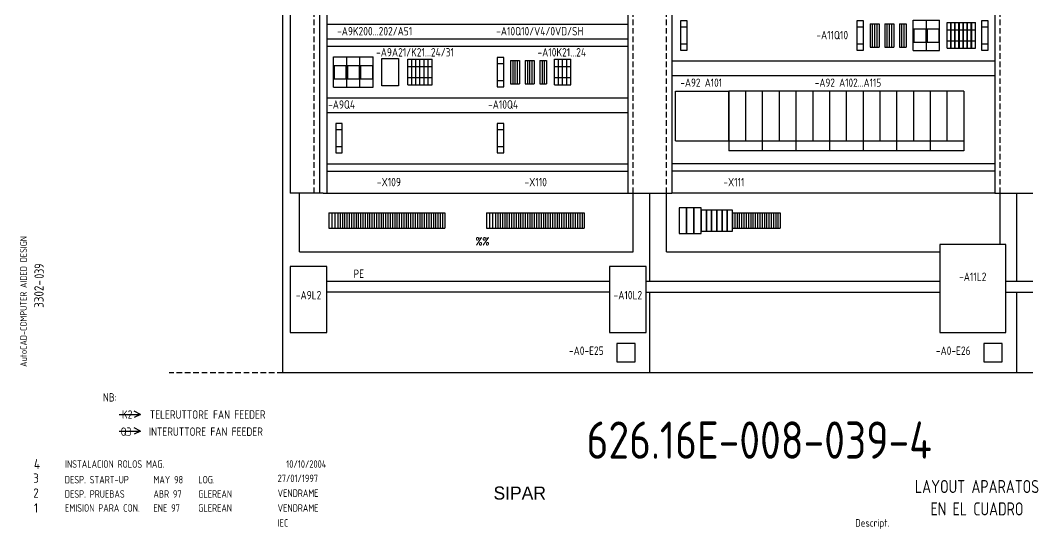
# Model space of a CAD drawing. Extents: x 10 to 420, y 5 to 297.
# Drawn here: x 9.7 to 279.6, y 5.4 to 141.8 of the extents above; entities that cross this region are included whole.
import ezdxf
from ezdxf.enums import TextEntityAlignment as Align

# ---------------------------------------------------------------- set-up
doc = ezdxf.new("R2010")
doc.units = 0
doc.header["$LTSCALE"] = 6
doc.header["$MEASUREMENT"] = 0
doc.linetypes.add('HIDDEN', pattern=[0.375, 0.25, -0.125])
doc.layers.get('0').update_dxf_attribs({"linetype": 'CONTINUOUS'})
for name, color, linetype in [('3', 3, 'CONTINUOUS'), ('CART', 7, 'CONTINUOUS'), ('INT', 3, 'CONTINUOUS'), ('MAN', 3, 'CONTINUOUS')]:
    doc.layers.add(name, color=color, linetype=linetype)
doc.styles.add('DIN', font='DIN', dxfattribs={"width": 0.85})
doc.styles.add('SIMPLEX', font='SIMPLEX', dxfattribs={"width": 0.9})
doc.styles.add('UNIV', font='UNIV')

# ---------------------------------------------------------------- blocks, each defined once
blk = doc.blocks.new('WB-FG100')
at = {"layer": 'CART', "color": 1, "style": 'DIN', "width": 0.8}
blk.add_text('AutoCAD-COMPUTER AIDED DESIGN', height=1.8, rotation=90, dxfattribs=at).set_placement((11.47, 48.84))
at = {"layer": 'CART', "color": 7, "style": 'DIN', "width": 0.9}
blk.add_attdef('FILE', text='', height=2.5, rotation=90, dxfattribs=at).set_placement((15.95, 68.38), align=Align.CENTER)
for tag, p in [('MOD-3', (13.92, 19)), ('MOD-2', (13.92, 15)), ('MOD-1', (13.92, 11)), ('NR.COMMESSA', (315, 9))]:
    blk.add_attdef(tag, text='', height=2.5, dxfattribs=at).set_placement(p, align=Align.MIDDLE)
at = {"layer": 'CART', "color": 7, "style": 'DIN'}
for tag, width, p in [('REV-3', 0.9, (21.66, 19)), ('DATA-3', 0.9, (45.37, 19)), ('NOME-3', 0.9, (57.37, 19)), ('REV-2', 0.9, (21.66, 15)), ('DATA-2', 0.9, (45.37, 15)), ('NOME-2', 0.9, (57.37, 15)), ('REV-1', 0.9, (21.66, 11)), ('DATA-1', 0.9, (45.37, 11)), ('NOME-1', 0.7, (57.37, 11))]:
    blk.add_attdef(tag, text='', height=2, dxfattribs=dict(at, width=width)).set_placement(p, align=Align.MIDDLE_LEFT)
at = {"layer": 'CART', "color": 7, "style": 'DIN', "width": 0.9}
for tag, p, height in [('DATA', (78.64, 17.94), 2), ('ESECUTORE', (78.64, 13.97), 2), ('CONTROLLORE', (78.64, 9.99), 2), ('SEGUE', (398.93, 5.65), 2.8), ('NORMA', (78.64, 6.01), 2)]:
    blk.add_attdef(tag, p, '', height=height, dxfattribs=at)
at = {"layer": 'CART', "color": 2, "style": 'DIN', "width": 0.9}
for tag, p in [('TITOLO-1/3', (266.5, 18.23)), ('TITOLO-1/2', (266.5, 15.73)), ('TITOLO-2/3', (266.5, 13.18)), ('TITOLO-2/2', (266.5, 10.68)), ('TITOLO-3/3', (266.5, 8.13))]:
    blk.add_attdef(tag, text='', height=3.5, dxfattribs=at).set_placement(p, align=Align.MIDDLE)
at = {"layer": 'CART', "color": 3, "style": 'DIN', "width": 0.85}
for tag, p in [('=', (375.33, 16.63)), ('+', (375.33, 12.76))]:
    blk.add_attdef(tag, text='', height=3, dxfattribs=at).set_placement(p, align=Align.BOTTOM_LEFT)
at = {"layer": 'CART', "color": 3, "style": 'DIN', "width": 0.9}
blk.add_attdef('ASSIEME', text='', height=3.5, dxfattribs=at).set_placement((334, 17), align=Align.MIDDLE)
at = {"layer": 'CART', "color": 2, "style": 'DIN', "width": 0.9}
blk.add_attdef('DISEGNO', text='', height=5, dxfattribs=at).set_placement((395.27, 6.35), align=Align.RIGHT)
at = {"layer": 'CART', "color": 3, "style": 'DIN', "width": 0.9}
blk.add_attdef('FOGLIO', text='', height=2.8, dxfattribs=at).set_placement((414.2, 9.56), align=Align.RIGHT)
at = {"layer": 'CART', "color": 1, "style": 'DIN', "width": 0.9}
blk.add_attdef('TIPOLOGIA', (233.37, 6), '', height=2, dxfattribs=at)
blk = doc.blocks.new('DESP')
at = {"linetype": 'Continuous', "style": 'DIN'}
for s, width, p in [('DESP. START-UP', 0.85, (21.62, 17.59)), ('MAY 98', 0.85, (45.38, 17.59)), ('LOG.', 0.7, (57.38, 17.59))]:
    blk.add_text(s, height=2, dxfattribs=dict(at, width=width)).set_placement(p)

msp = doc.modelspace()

# ---------------------------------------------------------------- linework, layer by layer
at = {"color": 4, "linetype": 'Continuous'}
for p, q in [((80.06, 47.28), (80.06, 263.54)), ((178.36, 71.86), (178.36, 95.45)), ((276.66, 71.86), (276.66, 95.45)), ((178.36, 47.28), (178.36, 68.91)), ((276.66, 47.28), (276.66, 68.91)), ((178.36, 47.28), (80.06, 47.28)), ((276.66, 47.28), (178.36, 47.28)), ((374.96, 47.28), (276.66, 47.28))]:
    msp.add_line(p, q, dxfattribs=at)
at = {"color": 2, "linetype": 'Continuous'}
for p, q in [((82.02, 237), (82.02, 95.45)), ((89.89, 237), (89.89, 95.45)), ((91.85, 237), (91.85, 95.45)), ((172.46, 237), (172.46, 95.45)), ((184.25, 237), (184.25, 95.45)), ((270.76, 237), (270.76, 95.45)), ((172.46, 140.67), (91.85, 140.67)), ((172.46, 136.73), (91.85, 136.73)), ((172.46, 134.77), (91.85, 134.77)), ((270.76, 130.84), (184.25, 130.84)), ((270.76, 126.9), (184.25, 126.9)), ((91.85, 121.01), (172.46, 121.01)), ((91.85, 117.07), (172.46, 117.07)), ((91.85, 103.31), (172.46, 103.31)), ((270.76, 103.31), (184.25, 103.31)), ((91.85, 101.35), (172.46, 101.35)), ((270.76, 101.35), (184.25, 101.35)), ((90.87, 95.45), (82.02, 95.45)), ((90.87, 95.45), (172.46, 95.45)), ((172.46, 95.45), (184.25, 95.45)), ((270.76, 95.45), (184.25, 95.45)), ((270.76, 95.45), (282.55, 95.45))]:
    msp.add_line(p, q, dxfattribs=at)
at = {"color": 7, "linetype": 'HIDDEN'}
for p, q in [((88.41, 95.45), (88.41, 237)), ((173.93, 95.45), (173.93, 237)), ((182.78, 95.45), (182.78, 237)), ((272.23, 95.45), (272.23, 237))]:
    msp.add_line(p, q, dxfattribs=at)
at = {"color": 1, "linetype": 'Continuous'}
for p, q in [((237.34, 140.84), (237.95, 140.84)), ((237.34, 140.84), (237.34, 134.59)), ((237.95, 140.84), (237.95, 134.59)), ((237.95, 140.84), (238.55, 140.84)), ((237.95, 140.84), (237.95, 134.59)), ((238.55, 140.84), (238.55, 134.59)), ((238.55, 140.84), (239.16, 140.84)), ((238.55, 140.84), (238.55, 134.59)), ((239.16, 140.84), (239.77, 140.84)), ((239.16, 140.84), (239.16, 134.59)), ((239.16, 140.84), (239.16, 134.59)), ((239.77, 140.84), (239.77, 134.59)), ((241.27, 140.84), (241.88, 140.84)), ((241.27, 140.84), (241.27, 134.59)), ((241.88, 140.84), (242.49, 140.84)), ((241.88, 140.84), (241.88, 134.59)), ((241.88, 140.84), (241.88, 134.59)), ((242.49, 140.84), (243.1, 140.84)), ((242.49, 140.84), (242.49, 134.59)), ((242.49, 140.84), (242.49, 134.59)), ((243.1, 140.84), (243.71, 140.84)), ((243.1, 140.84), (243.1, 134.59)), ((243.1, 140.84), (243.1, 134.59)), ((243.71, 140.84), (243.71, 134.59)), ((245.2, 140.84), (245.81, 140.84)), ((245.2, 140.84), (245.2, 134.59)), ((245.81, 140.84), (246.42, 140.84)), ((245.81, 140.84), (245.81, 134.59)), ((245.81, 140.84), (245.81, 134.59)), ((246.42, 140.84), (247.03, 140.84)), ((246.42, 140.84), (246.42, 134.59)), ((246.42, 140.84), (246.42, 134.59)), ((247.03, 140.84), (247.03, 134.59)), ((237.34, 134.59), (237.95, 134.59)), ((237.95, 134.59), (238.55, 134.59)), ((238.55, 134.59), (239.16, 134.59)), ((239.16, 134.59), (239.77, 134.59)), ((241.27, 134.59), (241.88, 134.59)), ((241.88, 134.59), (242.49, 134.59)), ((242.49, 134.59), (243.1, 134.59)), ((243.1, 134.59), (243.71, 134.59)), ((245.2, 134.59), (245.81, 134.59)), ((245.81, 134.59), (246.42, 134.59)), ((246.42, 134.59), (247.03, 134.59)), ((141, 131.01), (141.61, 131.01)), ((141, 131.01), (141, 124.76)), ((141.61, 131.01), (141.61, 124.76)), ((141.61, 131.01), (142.22, 131.01)), ((141.61, 131.01), (141.61, 124.76)), ((142.22, 131.01), (142.83, 131.01)), ((142.22, 131.01), (142.22, 124.76)), ((142.22, 131.01), (142.22, 124.76)), ((142.83, 131.01), (143.44, 131.01)), ((142.83, 131.01), (142.83, 124.76)), ((142.83, 131.01), (142.83, 124.76)), ((143.44, 131.01), (143.44, 124.76)), ((144.93, 131.01), (145.54, 131.01)), ((144.93, 131.01), (144.93, 124.76)), ((145.54, 131.01), (145.54, 124.76)), ((145.54, 131.01), (146.15, 131.01)), ((145.54, 131.01), (145.54, 124.76)), ((146.15, 131.01), (146.15, 124.76)), ((146.15, 131.01), (146.76, 131.01)), ((146.15, 131.01), (146.15, 124.76)), ((146.76, 131.01), (146.76, 124.76)), ((146.76, 131.01), (147.37, 131.01)), ((146.76, 131.01), (146.76, 124.76)), ((147.37, 131.01), (147.37, 124.76)), ((148.87, 131.01), (149.48, 131.01)), ((148.87, 131.01), (148.87, 124.76)), ((149.48, 131.01), (149.48, 124.76)), ((149.48, 131.01), (150.08, 131.01)), ((149.48, 131.01), (149.48, 124.76)), ((150.08, 131.01), (150.08, 124.76)), ((150.08, 131.01), (150.69, 131.01)), ((150.08, 131.01), (150.08, 124.76)), ((150.69, 131.01), (150.69, 124.76)), ((141, 124.76), (141.61, 124.76)), ((141.61, 124.76), (142.22, 124.76)), ((142.22, 124.76), (142.83, 124.76)), ((142.83, 124.76), (143.44, 124.76)), ((144.93, 124.76), (145.54, 124.76)), ((145.54, 124.76), (146.15, 124.76)), ((146.15, 124.76), (146.76, 124.76)), ((146.76, 124.76), (147.37, 124.76)), ((148.87, 124.76), (149.48, 124.76)), ((149.48, 124.76), (150.08, 124.76)), ((150.08, 124.76), (150.69, 124.76)), ((94.76, 90.16), (94.76, 85.99)), ((94.76, 90.16), (95.37, 90.16)), ((95.37, 90.16), (95.37, 85.99)), ((95.37, 90.16), (95.37, 85.99)), ((95.37, 90.16), (95.98, 90.16)), ((95.98, 90.16), (95.98, 85.99)), ((95.98, 90.16), (96.59, 90.16)), ((95.98, 90.16), (95.98, 85.99)), ((96.59, 90.16), (96.59, 85.99)), ((96.59, 90.16), (97.2, 90.16)), ((96.59, 90.16), (96.59, 85.99)), ((97.2, 90.16), (97.2, 85.99)), ((97.2, 90.16), (97.81, 90.16)), ((97.2, 90.16), (97.2, 85.99)), ((97.81, 90.16), (97.81, 85.99)), ((97.81, 90.16), (98.42, 90.16)), ((97.81, 90.16), (97.81, 85.99)), ((98.42, 90.16), (98.42, 85.99)), ((98.42, 90.16), (99.03, 90.16)), ((98.42, 90.16), (98.42, 85.99)), ((99.03, 90.16), (99.03, 85.99)), ((99.03, 90.16), (99.03, 85.99)), ((99.03, 90.16), (99.64, 90.16)), ((99.64, 90.16), (99.64, 85.99)), ((99.64, 90.16), (100.25, 90.16)), ((99.64, 90.16), (99.64, 85.99)), ((100.25, 90.16), (100.25, 85.99)), ((100.25, 90.16), (100.86, 90.16)), ((100.25, 90.16), (100.25, 85.99)), ((100.86, 90.16), (100.86, 85.99)), ((100.86, 90.16), (101.47, 90.16)), ((100.86, 90.16), (100.86, 85.99)), ((101.47, 90.16), (101.47, 85.99)), ((101.47, 90.16), (102.08, 90.16)), ((101.47, 90.16), (101.47, 85.99)), ((102.08, 90.16), (102.08, 85.99)), ((102.08, 90.16), (102.68, 90.16)), ((102.08, 90.16), (102.08, 85.99)), ((102.68, 90.16), (102.68, 85.99)), ((102.68, 90.16), (103.29, 90.16)), ((102.68, 90.16), (102.68, 85.99)), ((103.29, 90.16), (103.29, 85.99)), ((103.29, 90.16), (103.29, 85.99)), ((103.29, 90.16), (103.9, 90.16)), ((103.9, 90.16), (103.9, 85.99)), ((103.9, 90.16), (104.51, 90.16)), ((103.9, 90.16), (103.9, 85.99)), ((104.51, 90.16), (104.51, 85.99)), ((104.51, 90.16), (105.12, 90.16)), ((104.51, 90.16), (104.51, 85.99)), ((105.12, 90.16), (105.12, 85.99)), ((105.12, 90.16), (105.73, 90.16)), ((105.12, 90.16), (105.12, 85.99)), ((105.73, 90.16), (105.73, 85.99)), ((105.73, 90.16), (106.34, 90.16)), ((105.73, 90.16), (105.73, 85.99)), ((106.34, 90.16), (106.34, 85.99)), ((106.34, 90.16), (106.95, 90.16)), ((106.34, 90.16), (106.34, 85.99)), ((106.95, 90.16), (106.95, 85.99)), ((106.95, 90.16), (107.56, 90.16)), ((106.95, 90.16), (106.95, 85.99)), ((107.56, 90.16), (107.56, 85.99)), ((107.56, 90.16), (107.56, 85.99)), ((107.56, 90.16), (108.17, 90.16)), ((108.17, 90.16), (108.17, 85.99)), ((108.17, 90.16), (108.78, 90.16)), ((108.17, 90.16), (108.17, 85.99)), ((108.78, 90.16), (108.78, 85.99)), ((108.78, 90.16), (109.39, 90.16)), ((108.78, 90.16), (108.78, 85.99)), ((109.39, 90.16), (109.39, 85.99)), ((109.39, 90.16), (110, 90.16)), ((109.39, 90.16), (109.39, 85.99)), ((110, 90.16), (110, 85.99)), ((110, 90.16), (110.61, 90.16)), ((110, 90.16), (110, 85.99)), ((110.61, 90.16), (110.61, 85.99)), ((110.61, 90.16), (111.22, 90.16)), ((110.61, 90.16), (110.61, 85.99)), ((111.22, 90.16), (111.22, 85.99)), ((111.22, 90.16), (111.22, 85.99)), ((111.22, 90.16), (111.83, 90.16)), ((111.83, 90.16), (111.83, 85.99)), ((111.83, 90.16), (112.44, 90.16)), ((111.83, 90.16), (111.83, 85.99)), ((112.44, 90.16), (112.44, 85.99)), ((112.44, 90.16), (113.05, 90.16)), ((112.44, 90.16), (112.44, 85.99)), ((113.05, 90.16), (113.05, 85.99)), ((113.05, 90.16), (113.65, 90.16)), ((113.05, 90.16), (113.05, 85.99)), ((113.65, 90.16), (113.65, 85.99)), ((113.65, 90.16), (114.26, 90.16)), ((113.65, 90.16), (113.65, 85.99)), ((114.26, 90.16), (114.26, 85.99)), ((114.26, 90.16), (114.87, 90.16)), ((114.26, 90.16), (114.26, 85.99)), ((114.87, 90.16), (114.87, 85.99)), ((114.87, 90.16), (115.48, 90.16)), ((114.87, 90.16), (114.87, 85.99)), ((115.48, 90.16), (115.48, 85.99)), ((115.48, 90.16), (115.48, 85.99)), ((115.48, 90.16), (116.09, 90.16)), ((116.09, 90.16), (116.09, 85.99)), ((116.09, 90.16), (116.7, 90.16)), ((116.09, 90.16), (116.09, 85.99)), ((116.7, 90.16), (116.7, 85.99)), ((116.7, 90.16), (117.31, 90.16)), ((116.7, 90.16), (116.7, 85.99)), ((117.31, 90.16), (117.31, 85.99)), ((117.31, 90.16), (117.92, 90.16)), ((117.31, 90.16), (117.31, 85.99)), ((117.92, 90.16), (117.92, 85.99)), ((117.92, 90.16), (118.53, 90.16)), ((117.92, 90.16), (117.92, 85.99)), ((118.53, 90.16), (118.53, 85.99)), ((118.53, 90.16), (119.14, 90.16)), ((118.53, 90.16), (118.53, 85.99)), ((119.14, 90.16), (119.14, 85.99)), ((119.14, 90.16), (119.75, 90.16)), ((119.14, 90.16), (119.14, 85.99)), ((119.75, 90.16), (119.75, 85.99)), ((119.75, 90.16), (119.75, 85.99)), ((119.75, 90.16), (120.36, 90.16)), ((120.36, 90.16), (120.36, 85.99)), ((120.36, 90.16), (120.97, 90.16)), ((120.36, 90.16), (120.36, 85.99)), ((120.97, 90.16), (120.97, 85.99)), ((120.97, 90.16), (121.58, 90.16)), ((120.97, 90.16), (120.97, 85.99)), ((121.58, 90.16), (121.58, 85.99)), ((121.58, 90.16), (122.19, 90.16)), ((121.58, 90.16), (121.58, 85.99)), ((122.19, 90.16), (122.19, 85.99)), ((122.19, 90.16), (122.8, 90.16)), ((122.19, 90.16), (122.19, 85.99)), ((122.8, 90.16), (122.8, 85.99)), ((122.8, 90.16), (123.41, 90.16)), ((122.8, 90.16), (122.8, 85.99)), ((123.41, 90.16), (123.41, 85.99)), ((137.03, 90.16), (137.03, 85.99)), ((137.03, 90.16), (137.64, 90.16)), ((137.64, 90.16), (137.64, 85.99)), ((137.64, 90.16), (137.64, 85.99)), ((137.64, 90.16), (138.25, 90.16)), ((138.25, 90.16), (138.25, 85.99)), ((138.25, 90.16), (138.25, 85.99)), ((138.25, 90.16), (138.86, 90.16)), ((138.86, 90.16), (138.86, 85.99)), ((138.86, 90.16), (139.47, 90.16)), ((138.86, 90.16), (138.86, 85.99)), ((139.47, 90.16), (139.47, 85.99)), ((139.47, 90.16), (139.47, 85.99)), ((139.47, 90.16), (140.08, 90.16)), ((140.08, 90.16), (140.08, 85.99)), ((140.08, 90.16), (140.69, 90.16)), ((140.08, 90.16), (140.08, 85.99)), ((140.69, 90.16), (140.69, 85.99)), ((140.69, 90.16), (140.69, 85.99)), ((140.69, 90.16), (141.3, 90.16)), ((141.3, 90.16), (141.3, 85.99)), ((141.3, 90.16), (141.3, 85.99)), ((141.3, 90.16), (141.91, 90.16)), ((141.91, 90.16), (141.91, 85.99)), ((141.91, 90.16), (141.91, 85.99)), ((141.91, 90.16), (142.52, 90.16)), ((142.52, 90.16), (142.52, 85.99)), ((142.52, 90.16), (142.52, 85.99)), ((142.52, 90.16), (143.13, 90.16)), ((143.13, 90.16), (143.13, 85.99)), ((143.13, 90.16), (143.73, 90.16)), ((143.13, 90.16), (143.13, 85.99)), ((143.73, 90.16), (143.73, 85.99)), ((143.73, 90.16), (143.73, 85.99)), ((143.73, 90.16), (144.34, 90.16)), ((144.34, 90.16), (144.34, 85.99)), ((144.34, 90.16), (144.34, 85.99)), ((144.34, 90.16), (144.95, 90.16)), ((144.95, 90.16), (144.95, 85.99)), ((144.95, 90.16), (144.95, 85.99)), ((144.95, 90.16), (145.56, 90.16)), ((145.56, 90.16), (145.56, 85.99)), ((145.56, 90.16), (145.56, 85.99)), ((145.56, 90.16), (146.17, 90.16)), ((146.17, 90.16), (146.17, 85.99)), ((146.17, 90.16), (146.17, 85.99)), ((146.17, 90.16), (146.78, 90.16)), ((146.78, 90.16), (146.78, 85.99)), ((146.78, 90.16), (147.39, 90.16)), ((146.78, 90.16), (146.78, 85.99)), ((147.39, 90.16), (147.39, 85.99)), ((147.39, 90.16), (147.39, 85.99)), ((147.39, 90.16), (148, 90.16)), ((148, 90.16), (148, 85.99)), ((148, 90.16), (148.61, 90.16)), ((148, 90.16), (148, 85.99)), ((148.61, 90.16), (148.61, 85.99)), ((148.61, 90.16), (148.61, 85.99)), ((148.61, 90.16), (149.22, 90.16)), ((149.22, 90.16), (149.22, 85.99)), ((149.22, 90.16), (149.22, 85.99)), ((149.22, 90.16), (149.83, 90.16)), ((149.83, 90.16), (149.83, 85.99)), ((149.83, 90.16), (149.83, 85.99)), ((149.83, 90.16), (150.44, 90.16)), ((150.44, 90.16), (150.44, 85.99)), ((150.44, 90.16), (150.44, 85.99)), ((150.44, 90.16), (151.05, 90.16)), ((151.05, 90.16), (151.05, 85.99)), ((151.05, 90.16), (151.66, 90.16)), ((151.05, 90.16), (151.05, 85.99)), ((151.66, 90.16), (151.66, 85.99)), ((151.66, 90.16), (151.66, 85.99)), ((151.66, 90.16), (152.27, 90.16)), ((152.27, 90.16), (152.27, 85.99)), ((152.27, 90.16), (152.88, 90.16)), ((152.27, 90.16), (152.27, 85.99)), ((152.88, 90.16), (152.88, 85.99)), ((152.88, 90.16), (152.88, 85.99)), ((152.88, 90.16), (153.49, 90.16)), ((153.49, 90.16), (153.49, 85.99)), ((153.49, 90.16), (153.49, 85.99)), ((153.49, 90.16), (154.1, 90.16)), ((154.1, 90.16), (154.1, 85.99)), ((154.1, 90.16), (154.1, 85.99)), ((154.1, 90.16), (154.7, 90.16)), ((154.7, 90.16), (154.7, 85.99)), ((154.7, 90.16), (154.7, 85.99)), ((154.7, 90.16), (155.31, 90.16)), ((155.31, 90.16), (155.31, 85.99)), ((155.31, 90.16), (155.92, 90.16)), ((155.31, 90.16), (155.31, 85.99)), ((155.92, 90.16), (155.92, 85.99)), ((155.92, 90.16), (155.92, 85.99)), ((155.92, 90.16), (156.53, 90.16)), ((156.53, 90.16), (156.53, 85.99)), ((156.53, 90.16), (156.53, 85.99)), ((156.53, 90.16), (157.14, 90.16)), ((157.14, 90.16), (157.14, 85.99)), ((157.14, 90.16), (157.14, 85.99)), ((157.14, 90.16), (157.75, 90.16)), ((157.75, 90.16), (157.75, 85.99)), ((157.75, 90.16), (157.75, 85.99)), ((157.75, 90.16), (158.36, 90.16)), ((158.36, 90.16), (158.36, 85.99)), ((158.36, 90.16), (158.36, 85.99)), ((158.36, 90.16), (158.97, 90.16)), ((158.97, 90.16), (158.97, 85.99)), ((158.97, 90.16), (159.58, 90.16)), ((158.97, 90.16), (158.97, 85.99)), ((159.58, 90.16), (159.58, 85.99)), ((159.58, 90.16), (159.58, 85.99)), ((159.58, 90.16), (160.19, 90.16)), ((160.19, 90.16), (160.19, 85.99)), ((160.19, 90.16), (160.8, 90.16)), ((160.19, 90.16), (160.19, 85.99)), ((160.8, 90.16), (160.8, 85.99)), ((200.49, 90.16), (200.49, 85.99)), ((200.49, 90.16), (201.1, 90.16)), ((201.1, 90.16), (201.1, 85.99)), ((201.1, 90.16), (201.71, 90.16)), ((201.1, 90.16), (201.1, 85.99)), ((201.71, 90.16), (201.71, 85.99)), ((201.71, 90.16), (202.32, 90.16)), ((201.71, 90.16), (201.71, 85.99)), ((202.32, 90.16), (202.32, 85.99)), ((202.32, 90.16), (202.93, 90.16)), ((202.32, 90.16), (202.32, 85.99)), ((202.93, 90.16), (202.93, 85.99)), ((202.93, 90.16), (203.54, 90.16)), ((202.93, 90.16), (202.93, 85.99)), ((203.54, 90.16), (203.54, 85.99)), ((203.54, 90.16), (204.15, 90.16)), ((203.54, 90.16), (203.54, 85.99)), ((204.15, 90.16), (204.15, 85.99)), ((204.15, 90.16), (204.15, 85.99)), ((204.15, 90.16), (204.76, 90.16)), ((204.76, 90.16), (204.76, 85.99)), ((204.76, 90.16), (205.37, 90.16)), ((204.76, 90.16), (204.76, 85.99)), ((205.37, 90.16), (205.37, 85.99)), ((205.37, 90.16), (205.98, 90.16)), ((205.37, 90.16), (205.37, 85.99)), ((205.98, 90.16), (205.98, 85.99)), ((205.98, 90.16), (206.59, 90.16)), ((205.98, 90.16), (205.98, 85.99)), ((206.59, 90.16), (206.59, 85.99)), ((206.59, 90.16), (207.2, 90.16)), ((206.59, 90.16), (206.59, 85.99)), ((207.2, 90.16), (207.2, 85.99)), ((207.2, 90.16), (207.81, 90.16)), ((207.2, 90.16), (207.2, 85.99)), ((207.81, 90.16), (207.81, 85.99)), ((207.81, 90.16), (208.42, 90.16)), ((207.81, 90.16), (207.81, 85.99)), ((208.42, 90.16), (208.42, 85.99)), ((208.42, 90.16), (208.42, 85.99)), ((208.42, 90.16), (209.03, 90.16)), ((209.03, 90.16), (209.03, 85.99)), ((209.03, 90.16), (209.63, 90.16)), ((209.03, 90.16), (209.03, 85.99)), ((209.63, 90.16), (209.63, 85.99)), ((209.63, 90.16), (210.24, 90.16)), ((209.63, 90.16), (209.63, 85.99)), ((210.24, 90.16), (210.24, 85.99)), ((210.24, 90.16), (210.85, 90.16)), ((210.24, 90.16), (210.24, 85.99)), ((210.85, 90.16), (210.85, 85.99)), ((210.85, 90.16), (211.46, 90.16)), ((210.85, 90.16), (210.85, 85.99)), ((211.46, 90.16), (211.46, 85.99)), ((211.46, 90.16), (212.07, 90.16)), ((211.46, 90.16), (211.46, 85.99)), ((212.07, 90.16), (212.07, 85.99)), ((212.07, 90.16), (212.07, 85.99)), ((212.07, 90.16), (212.68, 90.16)), ((212.68, 90.16), (212.68, 85.99)), ((212.68, 90.16), (213.29, 90.16)), ((212.68, 90.16), (212.68, 85.99)), ((213.29, 90.16), (213.29, 85.99)), ((94.76, 85.99), (95.37, 85.99)), ((95.37, 85.99), (95.98, 85.99)), ((95.98, 85.99), (96.59, 85.99)), ((96.59, 85.99), (97.2, 85.99)), ((97.2, 85.99), (97.81, 85.99)), ((97.81, 85.99), (98.42, 85.99)), ((98.42, 85.99), (99.03, 85.99)), ((99.03, 85.99), (99.64, 85.99)), ((99.64, 85.99), (100.25, 85.99)), ((100.25, 85.99), (100.86, 85.99)), ((100.86, 85.99), (101.47, 85.99)), ((101.47, 85.99), (102.08, 85.99)), ((102.08, 85.99), (102.68, 85.99)), ((102.68, 85.99), (103.29, 85.99)), ((103.29, 85.99), (103.9, 85.99)), ((103.9, 85.99), (104.51, 85.99)), ((104.51, 85.99), (105.12, 85.99)), ((105.12, 85.99), (105.73, 85.99)), ((105.73, 85.99), (106.34, 85.99)), ((106.34, 85.99), (106.95, 85.99)), ((106.95, 85.99), (107.56, 85.99)), ((107.56, 85.99), (108.17, 85.99)), ((108.17, 85.99), (108.78, 85.99)), ((108.78, 85.99), (109.39, 85.99)), ((109.39, 85.99), (110, 85.99)), ((110, 85.99), (110.61, 85.99)), ((110.61, 85.99), (111.22, 85.99)), ((111.22, 85.99), (111.83, 85.99)), ((111.83, 85.99), (112.44, 85.99)), ((112.44, 85.99), (113.05, 85.99)), ((113.05, 85.99), (113.65, 85.99)), ((113.65, 85.99), (114.26, 85.99)), ((114.26, 85.99), (114.87, 85.99)), ((114.87, 85.99), (115.48, 85.99)), ((115.48, 85.99), (116.09, 85.99)), ((116.09, 85.99), (116.7, 85.99)), ((116.7, 85.99), (117.31, 85.99)), ((117.31, 85.99), (117.92, 85.99)), ((117.92, 85.99), (118.53, 85.99)), ((118.53, 85.99), (119.14, 85.99)), ((119.14, 85.99), (119.75, 85.99)), ((119.75, 85.99), (120.36, 85.99)), ((120.36, 85.99), (120.97, 85.99)), ((120.97, 85.99), (121.58, 85.99)), ((121.58, 85.99), (122.19, 85.99)), ((122.19, 85.99), (122.8, 85.99)), ((122.8, 85.99), (123.41, 85.99)), ((137.03, 85.99), (137.64, 85.99)), ((137.64, 85.99), (138.25, 85.99)), ((138.25, 85.99), (138.86, 85.99)), ((138.86, 85.99), (139.47, 85.99)), ((139.47, 85.99), (140.08, 85.99)), ((140.08, 85.99), (140.69, 85.99)), ((140.69, 85.99), (141.3, 85.99)), ((141.3, 85.99), (141.91, 85.99)), ((141.91, 85.99), (142.52, 85.99)), ((142.52, 85.99), (143.13, 85.99)), ((143.13, 85.99), (143.73, 85.99)), ((143.73, 85.99), (144.34, 85.99)), ((144.34, 85.99), (144.95, 85.99)), ((144.95, 85.99), (145.56, 85.99)), ((145.56, 85.99), (146.17, 85.99)), ((146.17, 85.99), (146.78, 85.99)), ((146.78, 85.99), (147.39, 85.99)), ((147.39, 85.99), (148, 85.99)), ((148, 85.99), (148.61, 85.99)), ((148.61, 85.99), (149.22, 85.99)), ((149.22, 85.99), (149.83, 85.99)), ((149.83, 85.99), (150.44, 85.99)), ((150.44, 85.99), (151.05, 85.99)), ((151.05, 85.99), (151.66, 85.99)), ((151.66, 85.99), (152.27, 85.99)), ((152.27, 85.99), (152.88, 85.99)), ((152.88, 85.99), (153.49, 85.99)), ((153.49, 85.99), (154.1, 85.99)), ((154.1, 85.99), (154.7, 85.99)), ((154.7, 85.99), (155.31, 85.99)), ((155.31, 85.99), (155.92, 85.99)), ((155.92, 85.99), (156.53, 85.99)), ((156.53, 85.99), (157.14, 85.99)), ((157.14, 85.99), (157.75, 85.99)), ((157.75, 85.99), (158.36, 85.99)), ((158.36, 85.99), (158.97, 85.99)), ((158.97, 85.99), (159.58, 85.99)), ((159.58, 85.99), (160.19, 85.99)), ((160.19, 85.99), (160.8, 85.99)), ((200.49, 85.99), (201.1, 85.99)), ((201.1, 85.99), (201.71, 85.99)), ((201.71, 85.99), (202.32, 85.99)), ((202.32, 85.99), (202.93, 85.99)), ((202.93, 85.99), (203.54, 85.99)), ((203.54, 85.99), (204.15, 85.99)), ((204.15, 85.99), (204.76, 85.99)), ((204.76, 85.99), (205.37, 85.99)), ((205.37, 85.99), (205.98, 85.99)), ((205.98, 85.99), (206.59, 85.99)), ((206.59, 85.99), (207.2, 85.99)), ((207.2, 85.99), (207.81, 85.99)), ((207.81, 85.99), (208.42, 85.99)), ((208.42, 85.99), (209.03, 85.99)), ((209.03, 85.99), (209.63, 85.99)), ((209.63, 85.99), (210.24, 85.99)), ((210.24, 85.99), (210.85, 85.99)), ((210.85, 85.99), (211.46, 85.99)), ((211.46, 85.99), (212.07, 85.99)), ((212.07, 85.99), (212.68, 85.99)), ((212.68, 85.99), (213.29, 85.99))]:
    msp.add_line(p, q, dxfattribs=at)
at = {"color": 3, "linetype": 'Continuous'}
for p, q in [((248.92, 141.8), (252.45, 141.8)), ((252.45, 141.8), (255.99, 141.8)), ((248.92, 133.64), (252.45, 133.64)), ((252.45, 133.64), (255.99, 133.64)), ((93.6, 131.97), (97.14, 131.97)), ((97.14, 131.97), (100.68, 131.97)), ((100.68, 131.97), (104.22, 131.97)), ((93.6, 123.81), (97.14, 123.81)), ((97.14, 123.81), (100.68, 123.81)), ((100.68, 123.81), (104.22, 123.81)), ((92.34, 90.16), (93.15, 90.16)), ((92.34, 90.16), (92.34, 85.99)), ((93.15, 90.16), (93.96, 90.16)), ((93.15, 90.16), (93.15, 85.99)), ((93.15, 90.16), (93.15, 85.99)), ((93.96, 90.16), (94.76, 90.16)), ((93.96, 90.16), (93.96, 85.99)), ((93.96, 90.16), (93.96, 85.99)), ((94.76, 90.16), (94.76, 85.99)), ((134.61, 90.16), (135.42, 90.16)), ((134.61, 90.16), (134.61, 85.99)), ((135.42, 90.16), (135.42, 85.99)), ((135.42, 90.16), (136.22, 90.16)), ((135.42, 90.16), (135.42, 85.99)), ((136.22, 90.16), (137.03, 90.16)), ((136.22, 90.16), (136.22, 85.99)), ((136.22, 90.16), (136.22, 85.99)), ((137.03, 90.16), (137.03, 85.99)), ((188.19, 91.52), (186.22, 91.52)), ((186.22, 91.52), (186.22, 84.63)), ((190.15, 91.52), (188.19, 91.52)), ((188.19, 91.52), (188.19, 84.63)), ((188.19, 84.63), (188.19, 91.52)), ((192.12, 91.52), (190.15, 91.52)), ((190.15, 91.52), (190.15, 84.63)), ((190.15, 84.63), (190.15, 91.52)), ((192.12, 84.63), (192.12, 91.52)), ((193.51, 90.9), (192.12, 90.9)), ((192.12, 90.9), (192.12, 85.25)), ((194.91, 90.9), (193.51, 90.9)), ((193.51, 90.9), (193.51, 85.25)), ((193.51, 85.25), (193.51, 90.9)), ((196.31, 90.9), (194.91, 90.9)), ((194.91, 90.9), (194.91, 85.25)), ((194.91, 85.25), (194.91, 90.9)), ((197.7, 90.9), (196.31, 90.9)), ((196.31, 90.9), (196.31, 85.25)), ((196.31, 85.25), (196.31, 90.9)), ((197.7, 85.25), (197.7, 90.9)), ((199.1, 90.9), (197.7, 90.9)), ((197.7, 90.9), (197.7, 85.25)), ((200.49, 90.9), (199.1, 90.9)), ((199.1, 90.9), (199.1, 85.25)), ((199.1, 85.25), (199.1, 90.9)), ((200.49, 85.25), (200.49, 90.9)), ((92.34, 85.99), (93.15, 85.99)), ((93.15, 85.99), (93.96, 85.99)), ((93.96, 85.99), (94.76, 85.99)), ((134.61, 85.99), (135.42, 85.99)), ((135.42, 85.99), (136.22, 85.99)), ((136.22, 85.99), (137.03, 85.99)), ((186.22, 84.63), (188.19, 84.63)), ((188.19, 84.63), (190.15, 84.63)), ((190.15, 84.63), (192.12, 84.63)), ((192.12, 85.25), (193.51, 85.25)), ((193.51, 85.25), (194.91, 85.25)), ((194.91, 85.25), (196.31, 85.25)), ((196.31, 85.25), (197.7, 85.25)), ((197.7, 85.25), (199.1, 85.25)), ((199.1, 85.25), (200.49, 85.25)), ((273.71, 81.69), (256.01, 81.69)), ((256.01, 81.69), (256.01, 58.09)), ((273.71, 58.09), (273.71, 81.69)), ((82.02, 75.79), (82.02, 58.09)), ((91.85, 75.79), (82.02, 75.79)), ((91.85, 58.09), (91.85, 75.79)), ((167.54, 75.79), (167.54, 58.09)), ((177.37, 75.79), (167.54, 75.79)), ((177.37, 58.09), (177.37, 75.79)), ((91.85, 71.86), (167.54, 71.86)), ((177.37, 71.86), (256.01, 71.86)), ((273.71, 71.86), (354.31, 71.86)), ((167.54, 68.91), (91.85, 68.91)), ((177.37, 68.91), (256.01, 68.91)), ((273.71, 68.91), (354.31, 68.91)), ((82.02, 58.09), (91.85, 58.09)), ((167.54, 58.09), (177.37, 58.09)), ((256.01, 58.09), (273.71, 58.09)), ((174.42, 55.14), (169.51, 55.14)), ((169.51, 55.14), (169.51, 50.23)), ((174.42, 50.23), (174.42, 55.14)), ((272.72, 55.14), (267.81, 55.14)), ((267.81, 55.14), (267.81, 50.23)), ((272.72, 50.23), (272.72, 55.14)), ((169.51, 50.23), (174.42, 50.23)), ((267.81, 50.23), (272.72, 50.23))]:
    msp.add_line(p, q, dxfattribs=at)
at = {"color": 7, "linetype": 'Continuous'}
for p, q in [((257.98, 141.16), (259.08, 141.16)), ((257.98, 134.28), (257.98, 141.16)), ((258.96, 141.16), (260.06, 141.16)), ((258.96, 134.28), (258.96, 141.16)), ((259.08, 134.28), (259.08, 141.16)), ((259.08, 141.16), (260.18, 141.16)), ((259.08, 134.28), (259.08, 141.16)), ((260.06, 141.16), (261.16, 141.16)), ((260.06, 134.28), (260.06, 141.16)), ((260.06, 134.28), (260.06, 141.16)), ((260.18, 141.16), (261.28, 141.16)), ((260.18, 134.28), (260.18, 141.16)), ((260.18, 134.28), (260.18, 141.16)), ((261.16, 134.28), (261.16, 141.16)), ((261.16, 141.16), (262.26, 141.16)), ((261.16, 134.28), (261.16, 141.16)), ((261.28, 141.16), (262.38, 141.16)), ((261.28, 134.28), (261.28, 141.16)), ((261.28, 141.16), (262.38, 141.16)), ((261.28, 134.28), (261.28, 141.16)), ((261.28, 134.28), (261.28, 141.16)), ((262.26, 134.28), (262.26, 141.16)), ((262.26, 141.16), (263.37, 141.16)), ((262.26, 134.28), (262.26, 141.16)), ((262.26, 141.16), (263.37, 141.16)), ((262.26, 134.28), (262.26, 141.16)), ((262.38, 134.28), (262.38, 141.16)), ((262.38, 134.28), (262.38, 141.16)), ((262.38, 141.16), (263.48, 141.16)), ((262.38, 134.28), (262.38, 141.16)), ((263.37, 141.16), (264.47, 141.16)), ((263.37, 134.28), (263.37, 141.16)), ((263.37, 134.28), (263.37, 141.16)), ((263.37, 134.28), (263.37, 141.16)), ((263.48, 134.28), (263.48, 141.16)), ((263.48, 141.16), (264.58, 141.16)), ((263.48, 134.28), (263.48, 141.16)), ((264.47, 134.28), (264.47, 141.16)), ((264.47, 141.16), (265.57, 141.16)), ((264.47, 134.28), (264.47, 141.16)), ((264.58, 134.28), (264.58, 141.16)), ((265.57, 134.28), (265.57, 141.16)), ((249.11, 139.49), (252.26, 139.49)), ((252.65, 139.49), (255.8, 139.49)), ((257.98, 139.19), (259.08, 139.19)), ((258.96, 139.19), (260.06, 139.19)), ((259.08, 139.19), (260.18, 139.19)), ((260.06, 139.19), (261.16, 139.19)), ((260.18, 139.19), (261.28, 139.19)), ((261.16, 139.19), (262.26, 139.19)), ((261.28, 139.19), (262.38, 139.19)), ((261.28, 139.19), (262.38, 139.19)), ((262.26, 139.19), (263.37, 139.19)), ((262.26, 139.19), (263.37, 139.19)), ((262.38, 139.19), (263.48, 139.19)), ((263.37, 139.19), (264.47, 139.19)), ((263.48, 139.19), (264.58, 139.19)), ((264.47, 139.19), (265.57, 139.19)), ((249.11, 135.95), (252.26, 135.95)), ((252.65, 135.95), (255.8, 135.95)), ((257.98, 136.24), (259.08, 136.24)), ((258.96, 136.24), (260.06, 136.24)), ((259.08, 136.24), (260.18, 136.24)), ((260.06, 136.24), (261.16, 136.24)), ((260.18, 136.24), (261.28, 136.24)), ((261.16, 136.24), (262.26, 136.24)), ((261.28, 136.24), (262.38, 136.24)), ((261.28, 136.24), (262.38, 136.24)), ((262.26, 136.24), (263.37, 136.24)), ((262.26, 136.24), (263.37, 136.24)), ((262.38, 136.24), (263.48, 136.24)), ((263.37, 136.24), (264.47, 136.24)), ((263.48, 136.24), (264.58, 136.24)), ((264.47, 136.24), (265.57, 136.24)), ((257.98, 134.28), (259.08, 134.28)), ((258.96, 134.28), (260.06, 134.28)), ((259.08, 134.28), (260.18, 134.28)), ((260.06, 134.28), (261.16, 134.28)), ((260.18, 134.28), (261.28, 134.28)), ((261.16, 134.28), (262.26, 134.28)), ((261.28, 134.28), (262.38, 134.28)), ((261.28, 134.28), (262.38, 134.28)), ((262.26, 134.28), (263.37, 134.28)), ((262.26, 134.28), (263.37, 134.28)), ((262.38, 134.28), (263.48, 134.28)), ((263.37, 134.28), (264.47, 134.28)), ((263.48, 134.28), (264.58, 134.28)), ((264.47, 134.28), (265.57, 134.28)), ((93.8, 129.66), (96.94, 129.66)), ((97.34, 129.66), (100.48, 129.66)), ((100.88, 129.66), (104.02, 129.66)), ((113.48, 131.33), (114.58, 131.33)), ((113.48, 124.45), (113.48, 131.33)), ((114.58, 131.33), (115.68, 131.33)), ((114.58, 124.45), (114.58, 131.33)), ((114.58, 124.45), (114.58, 131.33)), ((115.68, 124.45), (115.68, 131.33)), ((115.68, 131.33), (116.78, 131.33)), ((115.68, 124.45), (115.68, 131.33)), ((116.78, 131.33), (117.88, 131.33)), ((116.78, 124.45), (116.78, 131.33)), ((116.78, 124.45), (116.78, 131.33)), ((117.88, 131.33), (118.98, 131.33)), ((117.88, 124.45), (117.88, 131.33)), ((117.88, 124.45), (117.88, 131.33)), ((118.98, 131.33), (120.08, 131.33)), ((118.98, 124.45), (118.98, 131.33)), ((118.98, 124.45), (118.98, 131.33)), ((120.08, 124.45), (120.08, 131.33)), ((152.8, 131.33), (153.9, 131.33)), ((152.8, 124.45), (152.8, 131.33)), ((153.9, 124.45), (153.9, 131.33)), ((153.9, 131.33), (155, 131.33)), ((153.9, 124.45), (153.9, 131.33)), ((155, 131.33), (156.1, 131.33)), ((155, 124.45), (155, 131.33)), ((155, 124.45), (155, 131.33)), ((156.1, 124.45), (156.1, 131.33)), ((156.1, 131.33), (157.2, 131.33)), ((156.1, 124.45), (156.1, 131.33)), ((157.2, 124.45), (157.2, 131.33)), ((113.48, 129.36), (114.58, 129.36)), ((114.58, 129.36), (115.68, 129.36)), ((115.68, 129.36), (116.78, 129.36)), ((116.78, 129.36), (117.88, 129.36)), ((117.88, 129.36), (118.98, 129.36)), ((118.98, 129.36), (120.08, 129.36)), ((152.8, 129.36), (153.9, 129.36)), ((153.9, 129.36), (155, 129.36)), ((155, 129.36), (156.1, 129.36)), ((156.1, 129.36), (157.2, 129.36)), ((93.8, 126.12), (96.94, 126.12)), ((97.34, 126.12), (100.48, 126.12)), ((100.88, 126.12), (104.02, 126.12)), ((113.48, 126.41), (114.58, 126.41)), ((113.48, 124.45), (114.58, 124.45)), ((114.58, 126.41), (115.68, 126.41)), ((114.58, 124.45), (115.68, 124.45)), ((115.68, 126.41), (116.78, 126.41)), ((115.68, 124.45), (116.78, 124.45)), ((116.78, 126.41), (117.88, 126.41)), ((116.78, 124.45), (117.88, 124.45)), ((117.88, 126.41), (118.98, 126.41)), ((117.88, 124.45), (118.98, 124.45)), ((118.98, 126.41), (120.08, 126.41)), ((118.98, 124.45), (120.08, 124.45)), ((152.8, 126.41), (153.9, 126.41)), ((152.8, 124.45), (153.9, 124.45)), ((153.9, 126.41), (155, 126.41)), ((153.9, 124.45), (155, 124.45)), ((155, 126.41), (156.1, 126.41)), ((155, 124.45), (156.1, 124.45)), ((156.1, 126.41), (157.2, 126.41)), ((156.1, 124.45), (157.2, 124.45)), ((185.24, 122.73), (199.49, 122.73)), ((185.24, 109.46), (185.24, 122.73)), ((199.49, 122.73), (199.49, 106.8)), ((208.48, 122.73), (199.49, 122.73)), ((199.49, 109.46), (199.49, 122.73)), ((203.99, 122.73), (203.99, 109.46)), ((208.48, 122.73), (208.48, 106.8)), ((208.48, 122.73), (208.48, 106.8)), ((217.48, 122.73), (208.48, 122.73)), ((212.98, 122.73), (212.98, 109.46)), ((217.48, 122.73), (217.48, 106.8)), ((226.47, 122.73), (217.48, 122.73)), ((217.48, 122.73), (217.48, 106.8)), ((221.98, 122.73), (221.98, 109.46)), ((226.47, 122.73), (226.47, 106.8)), ((226.47, 122.73), (226.47, 106.8)), ((235.47, 122.73), (226.47, 122.73)), ((230.97, 122.73), (230.97, 109.46)), ((235.47, 122.73), (235.47, 106.8)), ((244.46, 122.73), (235.47, 122.73)), ((235.47, 122.73), (235.47, 106.8)), ((239.97, 122.73), (239.97, 109.46)), ((244.46, 122.73), (244.46, 106.8)), ((244.46, 122.73), (244.46, 106.8)), ((253.46, 122.73), (244.46, 122.73)), ((248.96, 122.73), (248.96, 109.46)), ((253.46, 122.73), (253.46, 106.8)), ((262.45, 122.73), (253.46, 122.73)), ((253.46, 122.73), (253.46, 106.8)), ((257.95, 122.73), (257.95, 109.46)), ((262.45, 122.73), (262.45, 106.8)), ((185.24, 109.46), (199.49, 109.46)), ((199.49, 109.46), (208.48, 109.46)), ((208.48, 109.46), (217.48, 109.46)), ((217.48, 109.46), (226.47, 109.46)), ((226.47, 109.46), (235.47, 109.46)), ((235.47, 109.46), (244.46, 109.46)), ((244.46, 109.46), (253.46, 109.46)), ((253.46, 109.46), (262.45, 109.46)), ((208.48, 106.8), (199.49, 106.8)), ((217.48, 106.8), (208.48, 106.8)), ((226.47, 106.8), (217.48, 106.8)), ((235.47, 106.8), (226.47, 106.8)), ((244.46, 106.8), (235.47, 106.8)), ((253.46, 106.8), (244.46, 106.8)), ((262.45, 106.8), (253.46, 106.8)), ((84.48, 79.72), (84.48, 95.45)), ((173.93, 79.72), (173.93, 95.45)), ((182.78, 79.72), (182.78, 95.45)), ((272.23, 81.69), (272.23, 95.45)), ((84.48, 79.72), (173.93, 79.72)), ((182.78, 79.72), (256.01, 79.72)), ((36.18, 36.09), (41.9, 36.09)), ((41.9, 36.09), (40.2, 36.94)), ((41.9, 36.09), (40.2, 35.24)), ((41.9, 31.61), (40.2, 32.46)), ((36.18, 31.61), (41.9, 31.61)), ((41.9, 31.61), (40.2, 30.76))]:
    msp.add_line(p, q, dxfattribs=at)
at = {"color": 7}
for p, q in [((249.11, 139.49), (249.11, 135.95)), ((252.26, 139.49), (252.26, 135.95)), ((252.65, 139.49), (252.65, 135.95)), ((255.8, 139.49), (255.8, 135.95)), ((93.8, 129.66), (93.8, 126.12)), ((96.94, 129.66), (96.94, 126.12)), ((97.34, 129.66), (97.34, 126.12)), ((100.48, 129.66), (100.48, 126.12)), ((100.88, 129.66), (100.88, 126.12)), ((104.02, 129.66), (104.02, 126.12))]:
    msp.add_line(p, q, dxfattribs=at)
at = {"color": 4, "linetype": 'HIDDEN'}
msp.add_line((80.06, 47.28), (49.58, 47.28), dxfattribs=at)
at = {"layer": '3'}
for p, q in [((248.92, 133.64), (248.92, 141.8)), ((252.45, 133.64), (252.45, 141.8)), ((252.45, 133.64), (252.45, 141.8)), ((255.99, 133.64), (255.99, 141.8)), ((93.6, 123.81), (93.6, 131.97)), ((97.14, 123.81), (97.14, 131.97)), ((97.14, 123.81), (97.14, 131.97)), ((100.68, 123.81), (100.68, 131.97)), ((100.68, 123.81), (100.68, 131.97)), ((104.22, 123.81), (104.22, 131.97)), ((106.6, 131.57), (111.02, 131.57)), ((106.6, 124.2), (106.6, 131.57)), ((111.02, 131.57), (111.02, 124.2)), ((111.02, 124.2), (106.6, 124.2))]:
    msp.add_line(p, q, dxfattribs=at)
at = {"layer": 'INT'}
for p, q in [((188.36, 141.65), (186.61, 141.65)), ((186.61, 141.65), (186.61, 133.78)), ((188.36, 133.78), (188.36, 141.65)), ((235.55, 141.65), (233.8, 141.65)), ((233.8, 141.65), (233.8, 133.78)), ((235.55, 133.78), (235.55, 141.65)), ((268.97, 141.65), (267.22, 141.65)), ((267.22, 141.65), (267.22, 133.78)), ((268.97, 133.78), (268.97, 141.65)), ((186.61, 133.78), (188.36, 133.78)), ((233.8, 133.78), (235.55, 133.78)), ((267.22, 133.78), (268.97, 133.78)), ((139.21, 131.82), (137.46, 131.82)), ((137.46, 131.82), (137.46, 123.95)), ((139.21, 123.95), (139.21, 131.82)), ((137.46, 123.95), (139.21, 123.95)), ((95.96, 114.12), (94.21, 114.12)), ((94.21, 114.12), (94.21, 106.26)), ((95.96, 106.26), (95.96, 114.12)), ((139.21, 114.12), (137.46, 114.12)), ((137.46, 114.12), (137.46, 106.26)), ((139.21, 106.26), (139.21, 114.12)), ((94.21, 106.26), (95.96, 106.26)), ((137.46, 106.26), (139.21, 106.26))]:
    msp.add_line(p, q, dxfattribs=at)
at = {"layer": 'MAN'}
for p, q in [((188.36, 139.95), (186.61, 139.95)), ((186.61, 139.95), (186.61, 135.48)), ((188.36, 135.48), (188.36, 139.95)), ((235.55, 139.95), (233.8, 139.95)), ((233.8, 139.95), (233.8, 135.48)), ((235.55, 135.48), (235.55, 139.95)), ((268.97, 139.95), (267.22, 139.95)), ((267.22, 139.95), (267.22, 135.48)), ((268.97, 135.48), (268.97, 139.95)), ((186.61, 135.48), (188.36, 135.48)), ((233.8, 135.48), (235.55, 135.48)), ((267.22, 135.48), (268.97, 135.48)), ((139.21, 130.12), (137.46, 130.12)), ((137.46, 130.12), (137.46, 125.65)), ((139.21, 125.65), (139.21, 130.12)), ((137.46, 125.65), (139.21, 125.65)), ((95.96, 112.43), (94.21, 112.43)), ((94.21, 112.43), (94.21, 107.96)), ((95.96, 107.96), (95.96, 112.43)), ((139.21, 112.43), (137.46, 112.43)), ((137.46, 112.43), (137.46, 107.96)), ((139.21, 107.96), (139.21, 112.43)), ((94.21, 107.96), (95.96, 107.96)), ((137.46, 107.96), (139.21, 107.96))]:
    msp.add_line(p, q, dxfattribs=at)

# ---------------------------------------------------------------- block references
at = {"color": 2, "linetype": 'Continuous'}
msp.add_blockref('DESP', (0, 0), dxfattribs=at)
at = {"layer": 'CART'}
ref = msp.add_blockref('WB-FG100', (0, 0), dxfattribs=at)
ref.add_attrib('TIPOLOGIA', 'Descript.', (233.37, 6), dxfattribs={"color": 1, "height": 2, "style": 'DIN', "width": 0.9})
ref.add_attrib('DATA', '27/01/1997', (78.64, 17.94), dxfattribs={"color": 7, "height": 2, "style": 'DIN', "width": 0.85})
ref.add_attrib('ESECUTORE', 'VENDRAME', (78.64, 13.97), dxfattribs={"color": 7, "height": 2, "style": 'DIN', "width": 0.85})
ref.add_attrib('CONTROLLORE', 'VENDRAME', (78.64, 9.99), dxfattribs={"color": 7, "height": 2, "style": 'DIN', "width": 0.85})
ref.add_attrib('NORMA', 'IEC', (78.64, 6.01), dxfattribs={"color": 7, "height": 2, "style": 'DIN', "width": 0.85})
ref.add_attrib('MOD-1', '1', dxfattribs={"color": 7, "height": 2.5, "style": 'DIN', "width": 0.9}).set_placement((13.92, 11), align=Align.MIDDLE)
ref.add_attrib('REV-1', 'EMISION PARA CON.', dxfattribs={"color": 7, "height": 2, "style": 'DIN', "width": 0.8}).set_placement((21.66, 11), align=Align.MIDDLE_LEFT)
ref.add_attrib('DATA-1', 'ENE 97', dxfattribs={"color": 7, "height": 2, "style": 'DIN', "width": 0.85}).set_placement((45.37, 11), align=Align.MIDDLE_LEFT)
ref.add_attrib('NOME-1', 'GLEREAN', dxfattribs={"color": 7, "height": 2, "style": 'DIN', "width": 0.7}).set_placement((57.37, 11), align=Align.MIDDLE_LEFT)
ref.add_attrib('MOD-2', '2', dxfattribs={"color": 7, "height": 2.5, "style": 'DIN', "width": 0.9}).set_placement((13.92, 15), align=Align.MIDDLE)
ref.add_attrib('MOD-3', '3', dxfattribs={"color": 7, "height": 2.5, "style": 'DIN', "width": 0.9}).set_placement((13.92, 19), align=Align.MIDDLE)
ref.add_attrib('FILE', '3302-', dxfattribs={"color": 7, "height": 2.5, "rotation": 90, "style": 'DIN', "width": 0.9}).set_placement((15.95, 68.38), align=Align.CENTER)

# ---------------------------------------------------------------- texts
at = {"color": 7, "linetype": 'Continuous', "style": 'DIN', "width": 0.85}
for s, height, p in [('-A9K200...202/A51', 2.2609, (104.63, 137.72)), ('-A10Q10/V4/0VD/SH', 2.2609, (148.87, 137.72)), ('-A11Q10', 2.261, (227.21, 136.68)), ('-A9A21/K21...24/31', 2.2609, (115.44, 132.06)), ('-A10K21...24', 2.2609, (154.76, 132.06)), ('-A92 A101', 2.212, (192.12, 123.95)), ('-A92 A102...A115', 2.2117, (231.44, 123.95)), ('-A9Q4', 2.261, (95.78, 118.06)), ('-A10Q4', 2.261, (139.04, 118.06)), ('-A11L2', 2.261, (264.86, 71.86)), ('-A9L2', 2.261, (86.94, 66.94)), ('-A10L2', 2.261, (172.46, 66.94))]:
    msp.add_text(s, height=height, dxfattribs=at).set_placement(p, align=Align.CENTER)
at = {"color": 7, "linetype": 'Continuous'}
for s, height, style, width, p in [('-X109', 2.261, 'DIN', 0.85, (108.46, 98.39)), ('-X110', 2.261, 'DIN', 0.85, (147.78, 98.39)), ('-X111', 2.261, 'DIN', 0.85, (200.87, 98.39)), ('%%', 2, 'SIMPLEX', 0.9, (133.5, 82.5)), ('PE', 2.261, 'DIN', 0.85, (100.37, 73.82)), ('-A0-E25', 2.261, 'DIN', 0.85, (161.33, 53.18)), ('-A0-E26', 2.261, 'DIN', 0.85, (259.63, 53.18)), ('NB:', 2.261, 'DIN', 0.85, (33.72, 40.66)), ('K2    TELERUTTORE FAN FEEDER', 2.2609, 'DIN', 0.85, (56.18, 36.06)), ('Q3    INTERUTTORE FAN FEEDER', 2.2609, 'DIN', 0.85, (55.64, 31.47))]:
    msp.add_text(s, height=height, dxfattribs=dict(at, style=style, width=width)).set_placement(p, align=Align.MIDDLE)
at = {"style": 'DIN', "width": 0.8}
msp.add_text('039', height=2.5, rotation=90, dxfattribs=at).set_placement((16, 72.5))
at = {"linetype": 'Continuous', "style": 'DIN', "width": 0.85}
for s, height, p in [('4', 2.7, (14.18, 22.78)), ('10/10/2004', 2, (86.32, 22.78))]:
    msp.add_text(s, height=height, dxfattribs=at).set_placement(p, align=Align.MIDDLE)
msp.add_text('INSTALACION ROLOS MAG.', height=2, dxfattribs=at).set_placement((21.7, 22.78), align=Align.MIDDLE_LEFT)
at = {"color": 3, "style": 'DIN', "width": 0.8}
for s, p in [('LAYOUT APARATOS', (266, 15)), ('EN EL CUADRO', (266, 9))]:
    msp.add_text(s, height=3.5, dxfattribs=at).set_placement(p, align=Align.CENTER)
at = {"linetype": 'Continuous', "style": 'DIN'}
for s, width, p in [('DESP. PRUEBAS', 0.85, (21.62, 13.75)), ('ABR 97', 0.85, (45.38, 13.75)), ('GLEREAN', 0.7, (57.38, 13.75))]:
    msp.add_text(s, height=2, dxfattribs=dict(at, width=width)).set_placement(p)
at = {"color": 2, "insert": (161.38, 34.2), "char_height": 10, "width": 111.0411, "attachment_point": 1, "style": 'DIN'}
msp.add_mtext('626.16E-008-039-4', dxfattribs=at)
at = {"layer": 'CART', "color": 2, "linetype": 'Continuous', "style": 'UNIV'}
msp.add_text('SIPAR', height=3.5, dxfattribs=at).set_placement((143.5, 13.25), align=Align.CENTER)

doc.saveas('drawing.dxf')
